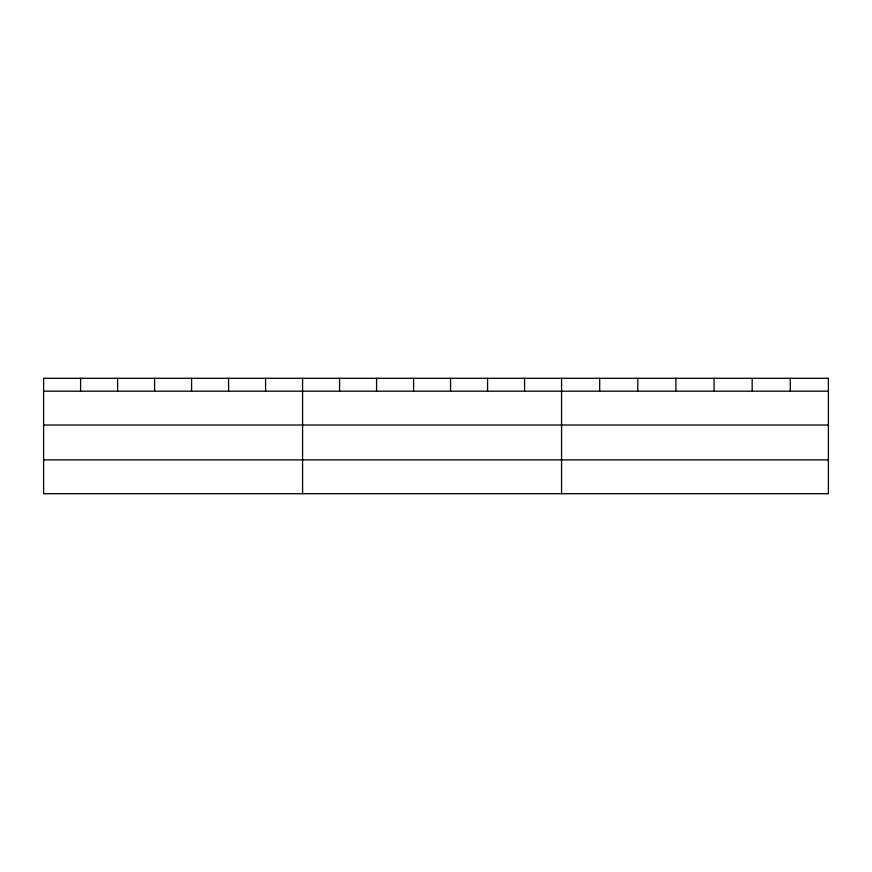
<?xml version="1.0" encoding="UTF-8"?>
<svg xmlns="http://www.w3.org/2000/svg" width="872" height="872" viewBox="0 0 872 872"><rect width="100%" height="100%" fill="white"/><g stroke="black" fill="none" stroke-linecap="round" stroke-linejoin="round"><path stroke-width="1.31" d="M43.6 391.201L828.4 391.201M43.6 425.035L828.4 425.035M43.6 459.882L828.4 459.882M790.283 378.295L790.283 391.201M752.165 378.295L752.165 391.201M714.048 378.295L714.048 391.201M675.92 378.295L675.92 391.201M637.803 378.295L637.803 391.201M599.685 378.295L599.685 391.201M561.568 378.295L561.568 493.705M524.573 378.295L524.573 391.201M487.568 378.295L487.568 391.201M450.573 378.295L450.573 391.201M413.579 378.295L413.579 391.201M376.584 378.295L376.584 391.201M339.579 378.295L339.579 391.201M302.584 378.295L302.584 493.705M265.589 378.295L265.589 391.201M228.584 378.295L228.584 391.201M191.589 378.295L191.589 391.201M154.595 378.295L154.595 391.201M117.6 378.295L117.6 391.201M80.595 378.295L80.595 391.201M828.4 378.295L43.6 378.295L43.6 493.705L828.4 493.705L828.4 378.295"/></g></svg>
